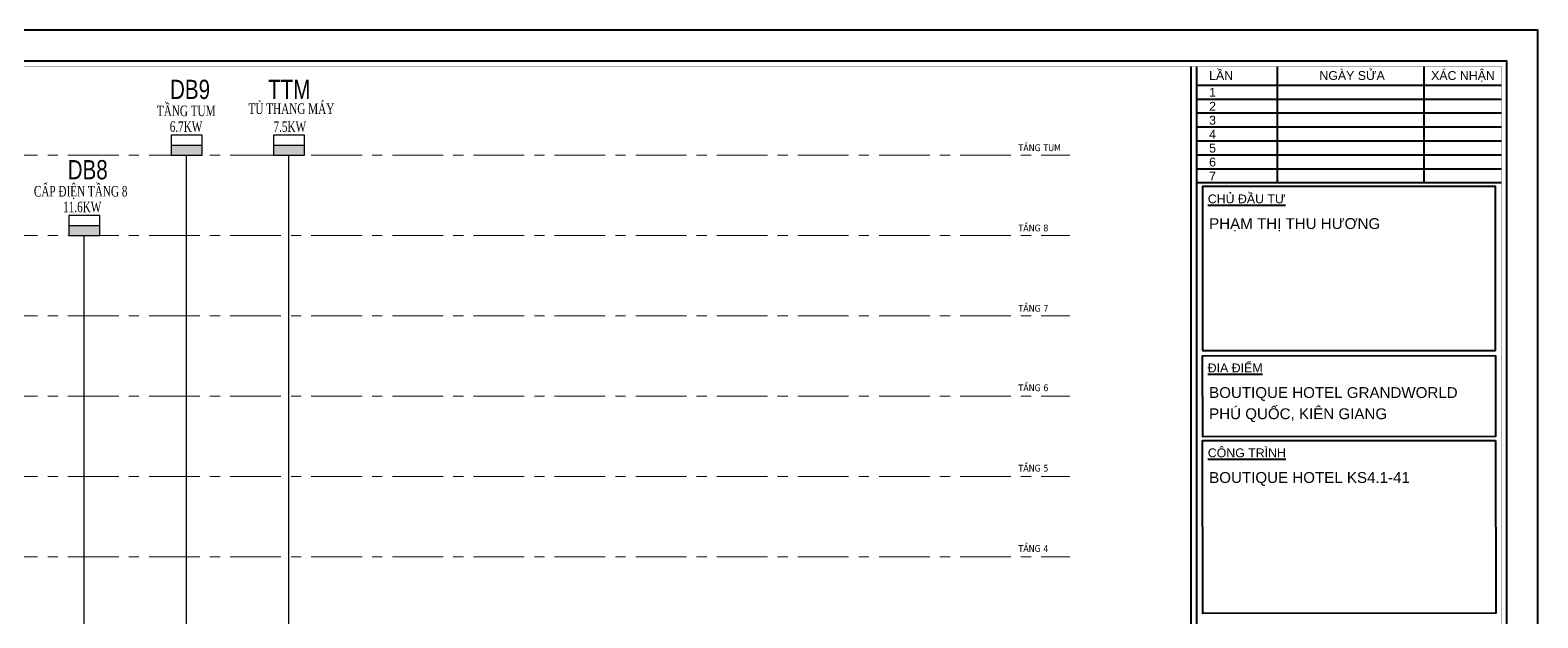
# Model space of a CAD drawing. Header units: inches. Extents: x 20 to 30501, y 10 to 21564.
# Drawn here: x 11911 to 30501, y 14315 to 21564 of the extents above; entities that cross this region are included whole.
import ezdxf
from ezdxf.enums import TextEntityAlignment as Align

# ---------------------------------------------------------------- set-up
doc = ezdxf.new("R2010")
doc.units = ezdxf.units.IN
doc.header["$MEASUREMENT"] = 0
doc.linetypes.add('CENTER', pattern=[2, 1.25, -0.25, 0.25, -0.25])
doc.linetypes.add('HIDDEN', pattern=[9.525, 6.35, -3.175])
for name, color, linetype in [('1', 1, 'Continuous'), ('TEXT-DIEN', 80, 'Continuous'), ('TEXT-E', 30, 'Continuous'), ('XT-Thiet bi dien', 50, 'HIDDEN')]:
    doc.layers.add(name, color=color, linetype=linetype)
for name, color, linetype, lineweight in [('6', 6, 'Continuous', 60), ('cat1', 252, 'Continuous', 40), ('dây điện 2', 32, 'Continuous', 25), ('TRUC', 252, 'CENTER', 9)]:
    doc.layers.add(name, color=color, linetype=linetype, lineweight=lineweight)
doc.styles.add('0-Thuong', font='vntimeh.shx', dxfattribs={"width": 0.7})
doc.styles.add('ARIAL-narrowh', font='', dxfattribs={"height": 2})
doc.styles.add('HP_VIET', font='tahoma.ttf')
doc.styles.add('VuKtGhiChu', font='arial.ttf', dxfattribs={"height": 2})
doc.styles.get('ARIAL-narrowh').set_extended_font_data('.VnAvantH')

# ---------------------------------------------------------------- blocks, each defined once
blk = doc.blocks.new('tđ1')
at = {"layer": 'XT-Thiet bi dien', "linetype": 'ByBlock'}
blk.add_hatch(color=10, dxfattribs=at).paths.add_polyline_path([(-142, 92), (-142, 0), (142, 0), (142, 92)])
at = {"layer": 'XT-Thiet bi dien', "color": 10, "linetype": 'ByBlock'}
for p, q in [((142, 184), (-142, 184)), ((-142, 184), (-142, 0)), ((142, 0), (142, 184)), ((-142, 92), (142, 92))]:
    blk.add_line(p, q, dxfattribs=at)
at = {"layer": 'XT-Thiet bi dien', "linetype": 'ByBlock'}
blk.add_line((-142, 0), (142, 0), dxfattribs=at)
blk = doc.blocks.new('A$C074D4DC1')
at = {"color": 142, "true_color": 0x00a1d6}
blk.add_line((38460, 29902), (38460, -377), dxfattribs=at)
at = {"ltscale": 100}
for p, q in [((38565, -377), (38565, 29902)), ((40026, 27808), (40026, 29902)), ((38565, 29573), (44073, 29573)), ((38565, 29321), (44073, 29321)), ((38565, 29069), (44073, 29069)), ((38565, 28816), (44073, 28816)), ((38565, 28564), (44073, 28564)), ((38565, 28312), (44073, 28312)), ((38565, 28060), (44073, 28060)), ((38565, 27808), (44073, 27808)), ((38565, 27808), (44073, 27808))]:
    blk.add_line(p, q, dxfattribs=at)
at = {"color": 7, "ltscale": 100}
blk.add_line((42680, 27808), (42680, 29902), dxfattribs=at)
blk.add_lwpolyline([(44733, -1037), (44733, 30566), (42, 30566), (42, -1037)], close=True)
blk.add_lwpolyline([(2691, 30008), (1638, 30008), (1638, -479), (44175, -479), (44175, 30008), (4075, 30008)])
at = {"color": 142, "true_color": 0x00a1d6, "const_width": 6.02}
blk.add_lwpolyline([(2691, 29906), (1739, 29906), (1739, -377), (44073, -377), (44073, 29906), (4075, 29906)], dxfattribs=at)
at = {"ltscale": 100}
for points in [[(43967, 24770), (43967, 27736), (38671, 27736), (38671, 24770)], [(43967, 24683), (43970, 23215), (38674, 23211), (38672, 24679)], [(43969, 23147), (43971, 20023), (38675, 20018), (38673, 23143)]]:
    blk.add_lwpolyline(points, close=True, dxfattribs=at)
at = {"color": 7, "style": 'VuKtGhiChu'}
for s, height, p in [('LẦN', 159.6, (38790, 29666)), ('NGÀY SỬA', 159.6, (40784, 29666)), ('XÁC NHẬN', 159.6, (42803, 29666)), ('1', 160, (38790, 29362)), ('2', 160, (38790, 29109)), ('3', 160, (38790, 28857)), ('4', 160, (38790, 28605)), ('5', 160, (38790, 28353)), ('6', 160, (38790, 28101)), ('7', 160, (38790, 27848)), ('%%UCHỦ ĐẦU TƯ', 159.61, (38766, 27435)), ('PHẠM THỊ THU HƯƠNG', 195.58, (38790, 26970)), ('%%UĐỊA ĐIỂM', 159.61, (38765, 24378)), ('BOUTIQUE HOTEL GRANDWORLD', 195.58, (38790, 23914)), ('PHÚ QUỐC, KIÊN GIANG', 195.58, (38790, 23531)), ('%%UCÔNG TRÌNH', 159.61, (38766, 22842)), ('BOUTIQUE HOTEL KS4.1-41', 195.58, (38791, 22378))]:
    blk.add_text(s, height=height, dxfattribs=at).set_placement(p)

msp = doc.modelspace()

# ---------------------------------------------------------------- linework, layer by layer
at = {"layer": 'dây điện 2'}
for p, q in [((13840, 7670, 4837852), (13840, 20020, 107048)), ((15102, 7667, -311252), (15102, 20020, -355886)), ((12579, 7670, 4366561), (12579, 19029, 253893))]:
    msp.add_line(p, q, dxfattribs=at)
at = {"layer": 'TRUC', "ltscale": 500}
for p, q in [((2378, 20020, 107048), (24729, 20020, 107048)), ((2378, 19029, 107048), (24729, 19029, 107048)), ((2378, 18039, 107048), (24729, 18039, 107048)), ((2378, 17048, 107048), (24729, 17048, 107048)), ((2378, 16057, 107048), (24729, 16057, 107048)), ((2378, 15066, 107048), (24729, 15066, 107048))]:
    msp.add_line(p, q, dxfattribs=at)

# ---------------------------------------------------------------- block references
at = {"layer": 'cat1', "xscale": 0.6820248024487114, "yscale": 0.6820248024487114, "zscale": 0.6820248024487114}
msp.add_blockref('A$C074D4DC1', (-8, 717), dxfattribs=at)
at = {"layer": 'XT-Thiet bi dien', "linetype": 'ByBlock', "ltscale": 0.3, "xscale": 1.340881151032462, "yscale": 1.340881151032462, "zscale": 1.340881151032462}
for p in [(13840, 20020, 3936748), (15102, 20020, -355886), (12579, 19029, 3465458)]:
    msp.add_blockref('tđ1', p, dxfattribs=at)

# ---------------------------------------------------------------- texts
at = {"layer": '1', "lineweight": 50, "style": 'ARIAL-narrowh', "width": 0.8}
for s, p in [('DB9', (13636, 20715, 471290)), ('tTM', (14845, 20715, -177566)), ('DB8', (12374, 19724))]:
    msp.add_text(s, height=237.2, dxfattribs=at).set_placement(p)
at = {"layer": '6', "lineweight": 50, "style": '0-Thuong', "width": 0.7}
for s, p in [('6.7KW', (13632, 20270, 4115068)), ('7.5KW', (14912, 20270, -177566)), ('11.6KW', (12318, 19279, 3643778))]:
    msp.add_text(s, height=130.4, dxfattribs=at).set_placement(p, align=Align.BOTTOM_LEFT)
at = {"layer": 'TEXT-DIEN', "lineweight": 50, "style": '0-Thuong', "width": 0.7}
for s, height, p in [('TÇNG TUM', 130.4, (13474, 20464, 4115068)), ('Tñ THANG M¸Y', 130.41, (14604, 20491, -177566)), (' cÊp ®iÖn TÇNG 8', 130.41, (11923, 19473, 3643778))]:
    msp.add_text(s, height=height, dxfattribs=at).set_placement(p, align=Align.BOTTOM_LEFT)
at = {"layer": 'TEXT-E', "style": 'HP_VIET'}
for s, p in [('TẦNG TUM', (24096, 20072, 107048)), ('TẦNG 8', (24096, 19082, 107048)), ('TẦNG 7', (24096, 18091, 107048)), ('TẦNG 6', (24096, 17111, 107048)), ('TẦNG 5', (24096, 16120, 107048)), ('TẦNG 4', (24096, 15129, 107048))]:
    msp.add_text(s, height=83.2, dxfattribs=at).set_placement(p)

doc.saveas('drawing.dxf')
